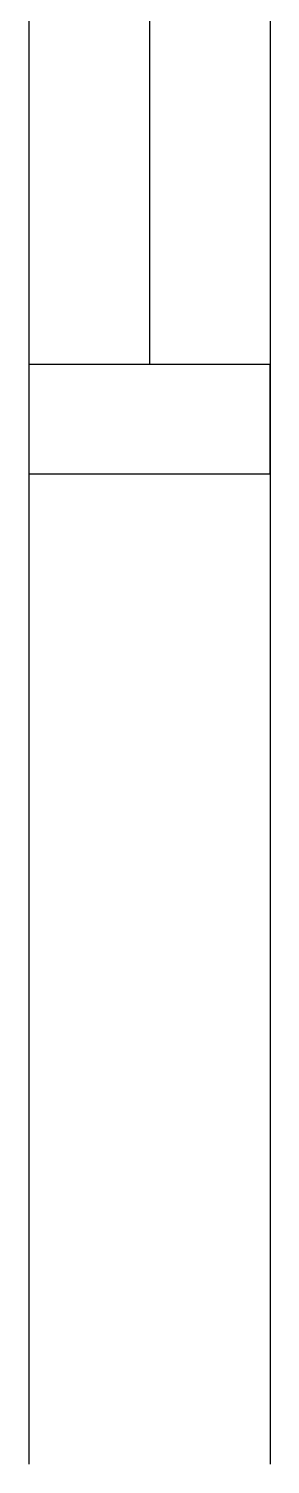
# Model space of a CAD drawing. Header units: inches. Extents: x 16928 to 514628, y -1471 to 241387.
# Drawn here: x 63159 to 63269, y 37760 to 38415 of the extents above; entities that cross this region are included whole.
import ezdxf

# ---------------------------------------------------------------- set-up
doc = ezdxf.new("R2010")
doc.units = ezdxf.units.IN
doc.header["$MEASUREMENT"] = 0
doc.layers.add('partition', color=8, linetype='Continuous')
doc.layers.add('WIN', color=9, linetype='Continuous')

msp = doc.modelspace()

# ---------------------------------------------------------------- linework, layer by layer
at = {"layer": 'partition'}
for p, q in [((63158.56, 38211.78), (63158.56, 37760.48)), ((63268.56, 38211.78), (63268.56, 37760.48))]:
    msp.add_line(p, q, dxfattribs=at)
at = {"layer": 'WIN'}
for p, q in [((63158.56, 39211.78), (63158.56, 38261.78)), ((63213.56, 39211.78), (63213.56, 38261.78)), ((63268.56, 39211.78), (63268.56, 38261.78)), ((63158.56, 38261.78), (63158.56, 38211.78)), ((63268.56, 38211.78), (63268.56, 38261.78))]:
    msp.add_line(p, q, dxfattribs=at)
msp.add_lwpolyline([(63158.56, 38261.78), (63268.56, 38261.78), (63268.56, 38211.78), (63158.56, 38211.78)], dxfattribs=at)

doc.saveas('drawing.dxf')
